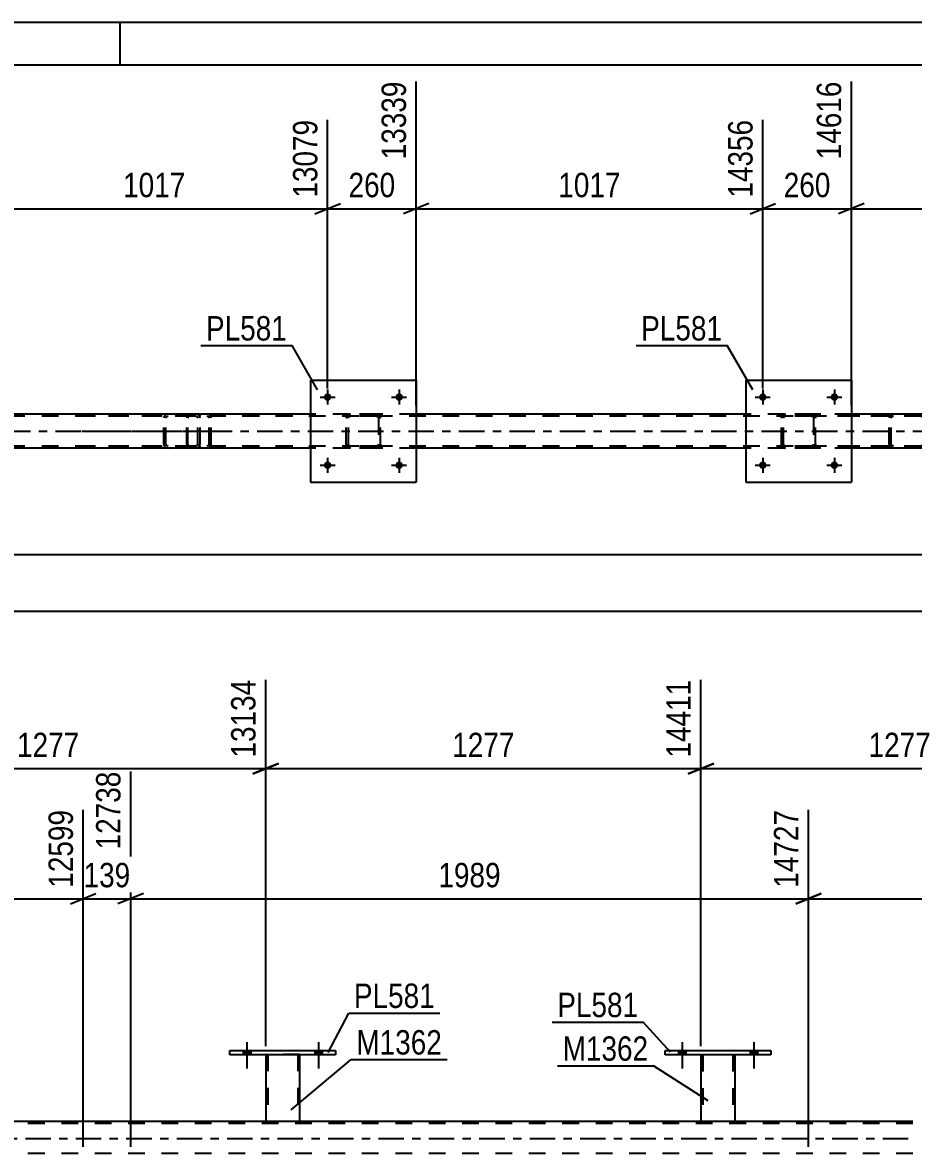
# Model space of a CAD drawing. Header units: millimetres. Extents: x 0 to 841, y 0 to 594.
# Drawn here: x 619.5 to 724.1, y 461.2 to 594 of the extents above; entities that cross this region are included whole.
import ezdxf

# ---------------------------------------------------------------- set-up
doc = ezdxf.new("R2010")
doc.units = ezdxf.units.MM
doc.linetypes.add('DXK_LINE_DOT2', pattern=[3.9198, 1.9599, -1.9599])
doc.linetypes.add('DXK_LINE_DOT3', pattern=[5.9187, 2.979, -0.9799, 0.9799, -0.9799])
doc.styles.add('Arial Narrow', font='ARIALN.TTF', dxfattribs={"height": 0.2})

# ---------------------------------------------------------------- blocks, each defined once
blk = doc.blocks.new('Unknown-318893469-1135')
at = {"color": 5, "linetype": 'Continuous'}
for p, q in [((841, 594), (0, 594)), ((631, 589), (631, 594)), ((836, 589), (5, 589))]:
    blk.add_line(p, q, dxfattribs=at)
blk = doc.blocks.new('Part-318893469-4776 - 4767')
at = {"color": 7, "linetype": 'DXK_LINE_DOT2'}
for p, q in [((638.84, 547.73), (638.82, 547.55)), ((638.82, 544.51), (638.82, 547.55)), ((638.9, 547.89), (638.84, 547.73)), ((638.99, 547.99), (638.9, 547.89)), ((638.95, 547.55), (638.97, 547.64)), ((638.95, 544.51), (638.95, 547.55)), ((638.97, 547.64), (638.99, 547.72)), ((639.09, 548.03), (638.99, 547.99)), ((638.99, 547.72), (639.04, 547.77)), ((639.04, 547.77), (639.09, 547.79)), ((651.25, 548.03), (639.09, 548.03)), ((651.25, 547.79), (639.09, 547.79)), ((640.37, 547.79), (640.37, 548.03)), ((641.37, 547.99), (641.18, 548.03)), ((641.18, 547.79), (641.28, 547.77)), ((641.28, 547.77), (641.36, 547.72)), ((641.36, 547.72), (641.41, 547.64)), ((641.41, 547.64), (641.43, 547.55)), ((641.43, 544.51), (641.43, 547.55)), ((641.65, 547.72), (641.65, 547.73)), ((641.68, 547.55), (641.65, 547.72)), ((641.68, 544.51), (641.68, 547.55)), ((638.82, 544.51), (638.84, 544.33)), ((638.97, 544.42), (638.95, 544.51)), ((638.99, 544.34), (638.97, 544.42)), ((641.41, 544.42), (641.36, 544.34)), ((641.43, 544.51), (641.41, 544.42)), ((641.65, 544.33), (641.67, 544.42)), ((641.67, 544.42), (641.68, 544.51)), ((638.84, 544.33), (638.9, 544.17)), ((638.9, 544.17), (638.99, 544.07)), ((639.04, 544.29), (638.99, 544.34)), ((638.99, 544.07), (639.09, 544.03)), ((639.09, 544.27), (639.04, 544.29)), ((651.25, 544.27), (639.09, 544.27)), ((651.25, 544.03), (639.09, 544.03)), ((640.37, 544.03), (640.37, 544.27)), ((641.28, 544.29), (641.18, 544.27)), ((641.18, 544.03), (641.37, 544.07)), ((641.36, 544.34), (641.28, 544.29))]:
    blk.add_line(p, q, dxfattribs=at)
for centre, start, end in [((641.2, 547.53), 23.8494, 68.8059), ((641.2, 544.52), 291.1941, 336.1506)]:
    blk.add_arc(centre, 0.492, start, end, dxfattribs=at)
blk = doc.blocks.new('Bolt-318893469-4908 - 4767')
at = {"linetype": 'Continuous'}
for points in [[(706.86, 542.03, -1), (705.98, 542.03, -1)], [(715.26, 542.03, -1), (714.38, 542.03, -1)]]:
    blk.add_hatch(color=1, dxfattribs=at).paths.add_polyline_path(points)
at = {"color": 1, "linetype": 'Continuous'}
for p, q in [((705.54, 542.03), (707.3, 542.03)), ((706.42, 542.91), (706.42, 541.15)), ((713.94, 542.03), (715.7, 542.03)), ((714.82, 542.91), (714.82, 541.15))]:
    blk.add_line(p, q, dxfattribs=at)
blk = doc.blocks.new('Bolt-318893469-4906 - 4767')
at = {"linetype": 'Continuous'}
for points in [[(655.78, 542.03, -1), (654.9, 542.03, -1)], [(664.18, 542.03, -1), (663.3, 542.03, -1)]]:
    blk.add_hatch(color=1, dxfattribs=at).paths.add_polyline_path(points)
at = {"color": 1, "linetype": 'Continuous'}
for p, q in [((654.46, 542.03), (656.22, 542.03)), ((655.34, 542.91), (655.34, 541.15)), ((662.86, 542.03), (664.62, 542.03)), ((663.74, 542.91), (663.74, 541.15))]:
    blk.add_line(p, q, dxfattribs=at)
blk = doc.blocks.new('Part-318893469-4852 - 4767')
at = {"color": 7, "linetype": 'DXK_LINE_DOT2'}
for p, q in [((657.58, 547.73), (657.54, 547.55)), ((657.54, 547.55), (657.55, 547.58)), ((657.54, 544.51), (657.54, 547.55)), ((657.55, 547.58), (657.58, 547.73)), ((657.78, 547.55), (657.8, 547.64)), ((657.78, 544.51), (657.78, 547.55)), ((657.8, 547.64), (657.85, 547.72)), ((657.84, 547.99), (658.02, 548.03)), ((658.02, 548.03), (657.84, 547.99)), ((657.85, 547.72), (657.93, 547.77)), ((657.93, 547.77), (658.02, 547.79)), ((661.06, 548.03), (658.02, 548.03)), ((661.06, 547.79), (658.02, 547.79)), ((661.06, 548.03), (661.24, 547.99)), ((661.24, 547.99), (661.06, 548.03)), ((661.06, 547.79), (661.15, 547.77)), ((661.15, 547.77), (661.23, 547.72)), ((661.23, 547.72), (661.28, 547.64)), ((661.28, 547.64), (661.3, 547.55)), ((661.3, 547.55), (661.3, 544.51)), ((661.5, 547.73), (661.53, 547.58)), ((661.54, 547.55), (661.5, 547.73)), ((661.53, 547.58), (661.54, 547.55)), ((661.54, 544.51), (661.54, 547.55)), ((657.58, 544.32), (657.54, 544.51)), ((657.54, 544.51), (657.58, 544.32)), ((657.8, 544.42), (657.78, 544.51)), ((657.85, 544.34), (657.8, 544.42)), ((661.28, 544.42), (661.23, 544.34)), ((661.3, 544.51), (661.28, 544.42)), ((661.54, 544.51), (661.5, 544.32)), ((661.5, 544.32), (661.54, 544.51)), ((658.02, 544.03), (657.84, 544.06)), ((657.84, 544.06), (658.02, 544.03)), ((657.93, 544.29), (657.85, 544.34)), ((658.02, 544.27), (657.93, 544.29)), ((661.06, 544.27), (658.02, 544.27)), ((661.06, 544.03), (658.02, 544.03)), ((661.15, 544.29), (661.06, 544.27)), ((661.24, 544.06), (661.06, 544.03)), ((661.06, 544.03), (661.24, 544.06)), ((661.23, 544.34), (661.15, 544.29))]:
    blk.add_line(p, q, dxfattribs=at)
at = {"color": 7, "linetype": 'DXK_LINE_DOT3'}
blk.add_line((659.54, 546.03), (659.54, 546.03), dxfattribs=at)
at = {"color": 7, "linetype": 'DXK_LINE_DOT2'}
for centre, start, end in [((658.02, 547.55), 112.5, 157.5), ((658.02, 547.55), 112.5, 157.5), ((661.06, 547.55), 22.5, 67.5), ((661.06, 547.55), 22.5, 67.5), ((658.02, 544.51), 202.5, 247.5), ((658.02, 544.51), 202.5, 247.5), ((661.06, 544.51), 292.5, 337.5), ((661.06, 544.51), 292.5, 337.5)]:
    blk.add_arc(centre, 0.48, start, end, dxfattribs=at)
blk = doc.blocks.new('Part-318893469-4789 - 4767')
at = {"color": 7, "linetype": 'DXK_LINE_DOT2'}
for p, q in [((639.86, 548.03), (624.87, 548.03)), ((639.86, 547.79), (624.87, 547.79)), ((636.15, 547.72), (636.11, 547.55)), ((636.11, 544.51), (636.11, 547.55)), ((636.15, 547.73), (636.15, 547.72)), ((636.37, 547.55), (636.38, 547.64)), ((636.37, 544.51), (636.37, 547.55)), ((636.38, 547.64), (636.44, 547.72)), ((636.62, 548.03), (636.43, 547.99)), ((636.44, 547.72), (636.52, 547.77)), ((636.52, 547.77), (636.62, 547.79)), ((640.05, 547.99), (639.86, 548.03)), ((639.86, 547.79), (639.95, 547.77)), ((639.95, 547.77), (640.04, 547.72)), ((640.04, 547.72), (640.09, 547.64)), ((640.09, 547.64), (640.11, 547.55)), ((640.11, 544.51), (640.11, 547.55)), ((640.33, 547.72), (640.33, 547.73)), ((640.37, 547.55), (640.33, 547.72)), ((640.37, 544.51), (640.37, 547.55)), ((636.11, 544.51), (636.13, 544.42)), ((636.13, 544.42), (636.15, 544.33)), ((636.38, 544.42), (636.37, 544.51)), ((636.44, 544.34), (636.38, 544.42)), ((640.09, 544.42), (640.04, 544.34)), ((640.11, 544.51), (640.09, 544.42)), ((640.33, 544.33), (640.35, 544.42)), ((640.35, 544.42), (640.37, 544.51)), ((639.86, 544.27), (624.87, 544.27)), ((639.86, 544.03), (624.87, 544.03)), ((636.43, 544.07), (636.62, 544.03)), ((636.52, 544.29), (636.44, 544.34)), ((636.62, 544.27), (636.52, 544.29)), ((639.95, 544.29), (639.86, 544.27)), ((639.86, 544.03), (640.05, 544.07)), ((640.04, 544.34), (639.95, 544.29))]:
    blk.add_line(p, q, dxfattribs=at)
at = {"color": 7, "linetype": 'DXK_LINE_DOT3'}
blk.add_line((626.48, 546.03), (641.66, 546.03), dxfattribs=at)
at = {"color": 7, "linetype": 'DXK_LINE_DOT2'}
for centre, start, end in [((636.6, 547.53), 110.7583, 155.68), ((639.88, 547.53), 24.32, 69.2417), ((636.6, 544.53), 204.32, 249.2417), ((639.88, 544.53), 290.7583, 335.68)]:
    blk.add_arc(centre, 0.496, start, end, dxfattribs=at)
blk = doc.blocks.new('Part-318893469-4796 - 4767')
at = {"color": 7, "linetype": 'DXK_LINE_DOT2'}
for p, q in [((724.99, 548.03), (710, 548.03)), ((724.99, 547.79), (710, 547.79)), ((721.28, 547.72), (721.24, 547.55)), ((721.24, 544.51), (721.24, 547.55)), ((721.28, 547.73), (721.28, 547.72)), ((721.5, 547.55), (721.52, 547.64)), ((721.5, 544.51), (721.5, 547.55)), ((721.52, 547.64), (721.57, 547.72)), ((721.75, 548.03), (721.56, 547.99)), ((721.57, 547.72), (721.66, 547.77)), ((721.66, 547.77), (721.75, 547.79)), ((725.19, 547.99), (724.99, 548.03)), ((724.99, 547.79), (725.09, 547.77)), ((725.09, 547.77), (725.17, 547.72)), ((725.17, 547.72), (725.23, 547.64)), ((725.23, 547.64), (725.25, 547.55)), ((725.25, 544.51), (725.25, 547.55)), ((725.46, 547.72), (725.46, 547.73)), ((725.5, 547.55), (725.46, 547.72)), ((725.5, 544.51), (725.5, 547.55)), ((721.24, 544.51), (721.26, 544.42)), ((721.26, 544.42), (721.28, 544.33)), ((721.52, 544.42), (721.5, 544.51)), ((721.57, 544.34), (721.52, 544.42)), ((725.23, 544.42), (725.17, 544.34)), ((725.25, 544.51), (725.23, 544.42)), ((725.46, 544.33), (725.48, 544.42)), ((725.48, 544.42), (725.5, 544.51)), ((724.99, 544.27), (710, 544.27)), ((724.99, 544.03), (710, 544.03)), ((721.56, 544.07), (721.75, 544.03)), ((721.66, 544.29), (721.57, 544.34)), ((721.75, 544.27), (721.66, 544.29)), ((725.09, 544.29), (724.99, 544.27)), ((724.99, 544.03), (725.19, 544.07)), ((725.17, 544.34), (725.09, 544.29))]:
    blk.add_line(p, q, dxfattribs=at)
for centre, start, end in [((721.74, 547.53), 110.7583, 155.68), ((725.01, 547.53), 24.32, 69.2417), ((721.74, 544.53), 204.32, 249.2417), ((725.01, 544.53), 290.7583, 335.68)]:
    blk.add_arc(centre, 0.496, start, end, dxfattribs=at)
blk = doc.blocks.new('Part-318893469-4863 - 4767')
at = {"color": 2, "linetype": 'Continuous'}
for p, q in [((704.42, 552.03), (704.42, 540.03)), ((704.42, 552.03), (716.82, 552.03)), ((716.82, 552.03), (716.82, 540.03)), ((704.42, 540.03), (716.82, 540.03))]:
    blk.add_line(p, q, dxfattribs=at)
blk = doc.blocks.new('Part-318893469-4857 - 4767')
at = {"color": 2, "linetype": 'Continuous'}
for p, q in [((653.34, 552.03), (653.34, 540.03)), ((653.34, 552.03), (665.74, 552.03)), ((665.74, 552.03), (665.74, 540.03)), ((653.34, 540.03), (665.74, 540.03))]:
    blk.add_line(p, q, dxfattribs=at)
blk = doc.blocks.new('Part-318893469-4858 - 4767')
at = {"color": 7, "linetype": 'DXK_LINE_DOT2'}
for p, q in [((708.66, 547.73), (708.62, 547.55)), ((708.62, 547.55), (708.63, 547.59)), ((708.62, 544.51), (708.62, 547.55)), ((708.63, 547.59), (708.66, 547.73)), ((708.86, 547.55), (708.88, 547.64)), ((708.86, 544.51), (708.86, 547.55)), ((708.88, 547.64), (708.93, 547.72)), ((708.92, 547.99), (709.1, 548.03)), ((709.1, 548.03), (708.92, 547.99)), ((708.93, 547.72), (709.01, 547.77)), ((709.01, 547.77), (709.1, 547.79)), ((712.14, 548.03), (709.1, 548.03)), ((712.14, 547.79), (709.1, 547.79)), ((712.14, 548.03), (712.32, 547.99)), ((712.32, 547.99), (712.14, 548.03)), ((712.14, 547.79), (712.23, 547.77)), ((712.23, 547.77), (712.31, 547.72)), ((712.31, 547.72), (712.36, 547.64)), ((712.36, 547.64), (712.38, 547.55)), ((712.38, 547.55), (712.38, 544.51)), ((712.58, 547.73), (712.61, 547.59)), ((712.62, 547.55), (712.58, 547.73)), ((712.61, 547.59), (712.62, 547.55)), ((712.62, 544.51), (712.62, 547.55)), ((708.66, 544.32), (708.62, 544.51)), ((708.62, 544.51), (708.66, 544.32)), ((708.88, 544.42), (708.86, 544.51)), ((708.93, 544.34), (708.88, 544.42)), ((712.36, 544.42), (712.31, 544.34)), ((712.38, 544.51), (712.36, 544.42)), ((712.62, 544.51), (712.58, 544.32)), ((712.58, 544.32), (712.62, 544.51)), ((709.1, 544.03), (708.92, 544.06)), ((708.92, 544.06), (709.1, 544.03)), ((709.01, 544.29), (708.93, 544.34)), ((709.1, 544.27), (709.01, 544.29)), ((712.14, 544.27), (709.1, 544.27)), ((712.14, 544.03), (709.1, 544.03)), ((712.23, 544.29), (712.14, 544.27)), ((712.32, 544.06), (712.14, 544.03)), ((712.14, 544.03), (712.32, 544.06)), ((712.31, 544.34), (712.23, 544.29))]:
    blk.add_line(p, q, dxfattribs=at)
at = {"color": 7, "linetype": 'DXK_LINE_DOT3'}
blk.add_line((710.62, 546.03), (710.62, 546.03), dxfattribs=at)
at = {"color": 7, "linetype": 'DXK_LINE_DOT2'}
for centre, start, end in [((709.1, 547.55), 112.5, 157.5), ((709.1, 547.55), 112.5, 157.5), ((712.14, 547.55), 22.5, 67.5), ((712.14, 547.55), 22.5, 67.5), ((709.1, 544.51), 202.5, 247.5), ((709.1, 544.51), 202.5, 247.5), ((712.14, 544.51), 292.5, 337.5), ((712.14, 544.51), 292.5, 337.5)]:
    blk.add_arc(centre, 0.48, start, end, dxfattribs=at)
blk = doc.blocks.new('Bolt-318893469-4907 - 4767')
at = {"linetype": 'Continuous'}
for points in [[(655.78, 550.03, -1), (654.9, 550.03, -1)], [(664.18, 550.03, -1), (663.3, 550.03, -1)]]:
    blk.add_hatch(color=1, dxfattribs=at).paths.add_polyline_path(points)
at = {"color": 1, "linetype": 'Continuous'}
for p, q in [((654.46, 550.03), (656.22, 550.03)), ((655.34, 550.91), (655.34, 549.15)), ((662.86, 550.03), (664.62, 550.03)), ((663.74, 550.91), (663.74, 549.15))]:
    blk.add_line(p, q, dxfattribs=at)
blk = doc.blocks.new('Bolt-318893469-4909 - 4767')
at = {"linetype": 'Continuous'}
for points in [[(706.86, 550.03, -1), (705.98, 550.03, -1)], [(715.26, 550.03, -1), (714.38, 550.03, -1)]]:
    blk.add_hatch(color=1, dxfattribs=at).paths.add_polyline_path(points)
at = {"color": 1, "linetype": 'Continuous'}
for p, q in [((705.54, 550.03), (707.3, 550.03)), ((706.42, 550.91), (706.42, 549.15)), ((713.94, 550.03), (715.7, 550.03)), ((714.82, 550.91), (714.82, 549.15))]:
    blk.add_line(p, q, dxfattribs=at)
blk = doc.blocks.new('Part-318893469-4945 - 4767')
at = {"color": 7, "linetype": 'DXK_LINE_DOT2'}
for p, q in [((733.5, 547.79), (132.16, 547.79)), ((665.74, 548.03), (653.34, 548.03)), ((716.82, 548.03), (704.42, 548.03)), ((733.5, 544.27), (132.16, 544.27)), ((665.74, 544.03), (653.34, 544.03)), ((716.82, 544.03), (704.42, 544.03))]:
    blk.add_line(p, q, dxfattribs=at)
at = {"color": 2, "linetype": 'Continuous'}
for p, q in [((653.34, 548.03), (614.66, 548.03)), ((704.42, 548.03), (665.74, 548.03)), ((733.5, 548.03), (716.82, 548.03)), ((653.34, 544.03), (614.66, 544.03)), ((704.42, 544.03), (665.74, 544.03)), ((733.5, 544.03), (716.82, 544.03))]:
    blk.add_line(p, q, dxfattribs=at)
at = {"color": 7, "linetype": 'DXK_LINE_DOT3'}
blk.add_line((132.16, 546.03), (733.5, 546.03), dxfattribs=at)
blk = doc.blocks.new('Part-318893469-3401 - 3250')
at = {"color": 2, "linetype": 'Continuous'}
for p, q in [((699.16, 472.81), (699.16, 464.98)), ((703.16, 464.98), (703.16, 472.81)), ((703.16, 464.97), (699.17, 464.97))]:
    blk.add_line(p, q, dxfattribs=at)
at = {"color": 7, "linetype": 'DXK_LINE_DOT2'}
for p, q in [((703.16, 472.81), (699.16, 472.81)), ((699.16, 472.81), (699.16, 472.81)), ((699.16, 472.81), (699.16, 472.81)), ((699.4, 472.81), (699.4, 464.97)), ((702.92, 472.81), (702.92, 464.97)), ((703.16, 472.81), (703.16, 472.81)), ((703.16, 472.81), (703.16, 472.81)), ((699.16, 464.98), (699.16, 464.97)), ((699.16, 464.97), (699.17, 464.97)), ((699.17, 464.97), (699.16, 464.97)), ((702.87, 464.97), (702.91, 464.97)), ((702.87, 464.97), (702.91, 464.97)), ((702.91, 464.97), (702.92, 464.97)), ((702.91, 464.97), (702.92, 464.97)), ((703.16, 464.97), (703.13, 464.97)), ((703.16, 464.97), (703.16, 464.98)), ((703.16, 464.97), (703.16, 464.98)), ((703.16, 464.97), (703.16, 464.97))]:
    blk.add_line(p, q, dxfattribs=at)
blk = doc.blocks.new('Part-318893469-3296 - 3250')
at = {"color": 7, "linetype": 'DXK_LINE_DOT2'}
for p, q in [((652.08, 472.82), (648.08, 472.82)), ((648.08, 472.82), (648.08, 472.81)), ((648.08, 472.82), (648.08, 472.81)), ((648.32, 472.82), (648.32, 464.98)), ((651.84, 472.82), (651.84, 464.98)), ((652.08, 472.81), (652.08, 472.82)), ((652.08, 472.82), (652.08, 472.81)), ((648.08, 464.98), (648.08, 464.98)), ((648.08, 464.98), (648.09, 464.98)), ((648.09, 464.98), (648.08, 464.98)), ((651.79, 464.98), (651.83, 464.98)), ((651.79, 464.98), (651.83, 464.98)), ((651.83, 464.98), (651.84, 464.98)), ((651.83, 464.98), (651.84, 464.98)), ((652.08, 464.98), (652.05, 464.98)), ((652.08, 464.98), (652.08, 464.98)), ((652.08, 464.98), (652.08, 464.98)), ((652.08, 464.98), (652.08, 464.98))]:
    blk.add_line(p, q, dxfattribs=at)
at = {"color": 2, "linetype": 'Continuous'}
for p, q in [((648.08, 472.81), (648.08, 464.98)), ((652.08, 464.98), (652.08, 472.81)), ((652.08, 464.98), (648.09, 464.98))]:
    blk.add_line(p, q, dxfattribs=at)
blk = doc.blocks.new('Bolt-318893469-3298 - 3250')
at = {"linetype": 'Continuous'}
for points in [[(645.44, 472.81), (646.32, 472.81), (646.32, 473.29), (645.44, 473.29)], [(653.84, 472.81), (654.72, 472.81), (654.72, 473.29), (653.84, 473.29)]]:
    blk.add_hatch(color=1, dxfattribs=at).paths.add_polyline_path(points)
at = {"color": 1, "linetype": 'Continuous'}
for p, q in [((645.88, 474.29), (645.88, 471.17)), ((654.28, 474.29), (654.28, 471.17)), ((645.44, 473.29), (645.44, 472.81)), ((646.32, 473.29), (646.32, 472.81)), ((653.84, 473.29), (653.84, 472.81)), ((654.72, 473.29), (654.72, 472.81))]:
    blk.add_line(p, q, dxfattribs=at)
blk = doc.blocks.new('Bolt-318893469-3299 - 3250')
at = {"linetype": 'Continuous'}
for points in [[(645.44, 472.81), (646.32, 472.81), (646.32, 473.29), (645.44, 473.29)], [(653.84, 472.81), (654.72, 472.81), (654.72, 473.29), (653.84, 473.29)]]:
    blk.add_hatch(color=1, dxfattribs=at).paths.add_polyline_path(points)
at = {"color": 1, "linetype": 'Continuous'}
for p, q in [((645.88, 474.29), (645.88, 471.17)), ((654.28, 474.29), (654.28, 471.17)), ((645.44, 473.29), (645.44, 472.81)), ((646.32, 473.29), (646.32, 472.81)), ((653.84, 473.29), (653.84, 472.81)), ((654.72, 473.29), (654.72, 472.81))]:
    blk.add_line(p, q, dxfattribs=at)
blk = doc.blocks.new('Bolt-318893469-3428 - 3250')
at = {"linetype": 'Continuous'}
for points in [[(696.52, 472.81), (697.4, 472.81), (697.4, 473.29), (696.52, 473.29)], [(704.92, 472.81), (705.8, 472.81), (705.8, 473.29), (704.92, 473.29)]]:
    blk.add_hatch(color=1, dxfattribs=at).paths.add_polyline_path(points)
at = {"color": 1, "linetype": 'Continuous'}
for p, q in [((696.96, 474.29), (696.96, 471.17)), ((705.36, 474.29), (705.36, 471.17)), ((696.52, 473.29), (696.52, 472.81)), ((697.4, 473.29), (697.4, 472.81)), ((704.92, 473.29), (704.92, 472.81)), ((705.8, 473.29), (705.8, 472.81))]:
    blk.add_line(p, q, dxfattribs=at)
blk = doc.blocks.new('Bolt-318893469-3427 - 3250')
at = {"linetype": 'Continuous'}
for points in [[(696.52, 472.81), (697.4, 472.81), (697.4, 473.29), (696.52, 473.29)], [(704.92, 472.81), (705.8, 472.81), (705.8, 473.29), (704.92, 473.29)]]:
    blk.add_hatch(color=1, dxfattribs=at).paths.add_polyline_path(points)
at = {"color": 1, "linetype": 'Continuous'}
for p, q in [((696.96, 474.29), (696.96, 471.17)), ((705.36, 474.29), (705.36, 471.17)), ((696.52, 473.29), (696.52, 472.81)), ((697.4, 473.29), (697.4, 472.81)), ((704.92, 473.29), (704.92, 472.81)), ((705.8, 473.29), (705.8, 472.81))]:
    blk.add_line(p, q, dxfattribs=at)
blk = doc.blocks.new('Part-318893469-3406 - 3250')
at = {"color": 2, "linetype": 'Continuous'}
for p, q in [((694.96, 473.29), (707.36, 473.29)), ((694.96, 472.81), (694.96, 473.29)), ((707.36, 472.81), (694.96, 472.81)), ((707.36, 473.29), (707.36, 472.81))]:
    blk.add_line(p, q, dxfattribs=at)
blk = doc.blocks.new('Part-318893469-3474 - 3250')
at = {"color": 2, "linetype": 'Continuous'}
for p, q in [((643.88, 473.29), (656.28, 473.29)), ((643.88, 472.81), (643.88, 473.29)), ((656.28, 472.81), (643.88, 472.81)), ((656.28, 473.29), (656.28, 472.81))]:
    blk.add_line(p, q, dxfattribs=at)
blk = doc.blocks.new('Part-318893469-3659 - 3250')
at = {"color": 7, "linetype": 'DXK_LINE_DOT2'}
for p, q in [((724.05, 464.74), (122.71, 464.74)), ((652.08, 464.98), (648.08, 464.98)), ((703.16, 464.98), (699.16, 464.98)), ((724.05, 461.22), (122.71, 461.22))]:
    blk.add_line(p, q, dxfattribs=at)
at = {"color": 2, "linetype": 'Continuous'}
for p, q in [((648.08, 464.98), (601, 464.98)), ((699.16, 464.98), (652.08, 464.98)), ((724.05, 464.98), (703.16, 464.98))]:
    blk.add_line(p, q, dxfattribs=at)
at = {"color": 7, "linetype": 'DXK_LINE_DOT3'}
blk.add_line((122.71, 462.98), (724.05, 462.98), dxfattribs=at)
blk = doc.blocks.new('StraightDimension-318893469-9028 - 4767')
at = {"color": 7, "linetype": 'Continuous'}
for p, q in [((716.82, 549.03), (716.82, 587.09)), ((706.42, 551.03), (706.42, 582.59)), ((704.92, 571.55), (707.92, 572.75)), ((718.32, 572.75), (715.32, 571.55)), ((706.42, 572.15), (716.82, 572.15))]:
    blk.add_line(p, q, dxfattribs=at)
at = {"color": 0}
blk.add_wipeout([(714.96, 572.9), (714.96, 577.1), (708.28, 577.1), (708.28, 572.9)], dxfattribs=at)
at = {"color": 3, "style": 'Arial Narrow'}
blk.add_text('260', height=2.863, dxfattribs=at).set_placement((708.88, 573.5))
at = {"color": 0, "linetype": 'Continuous'}
blk.add_wipeout([(716.22, 587.69), (712.02, 587.69), (712.02, 577.35), (716.22, 577.35)], dxfattribs=at)
at = {"color": 3, "linetype": 'Continuous', "style": 'Arial Narrow'}
blk.add_text('14616', height=2.863, rotation=90.0002, dxfattribs=at).set_placement((715.62, 577.95))
blk = doc.blocks.new('StraightDimension-318893469-8357 - 4767')
at = {"color": 7, "linetype": 'Continuous'}
blk.add_line((132.16, 531.55), (770.62, 531.55), dxfattribs=at)
blk = doc.blocks.new('StraightDimension-318893469-9027 - 4767')
at = {"color": 7, "linetype": 'Continuous'}
for p, q in [((716.82, 549.03), (716.82, 587.09)), ((743.6, 551.03), (743.6, 582.59)), ((718.32, 572.75), (715.32, 571.55)), ((742.1, 571.55), (745.1, 572.75)), ((716.82, 572.15), (743.6, 572.15))]:
    blk.add_line(p, q, dxfattribs=at)
at = {"color": 0}
blk.add_wipeout([(734.47, 572.9), (734.47, 577.1), (725.95, 577.1), (725.95, 572.9)], dxfattribs=at)
at = {"color": 3, "style": 'Arial Narrow'}
blk.add_text('1017', height=2.863, dxfattribs=at).set_placement((726.55, 573.5))
at = {"color": 0, "linetype": 'Continuous'}
blk.add_wipeout([(743, 583.19), (738.8, 583.19), (738.8, 572.85), (743, 572.85)], dxfattribs=at)
at = {"color": 3, "linetype": 'Continuous', "style": 'Arial Narrow'}
blk.add_text('15633', height=2.863, rotation=90.0002, dxfattribs=at).set_placement((742.4, 573.45))
blk = doc.blocks.new('StraightDimension-318893469-5585 - 4767')
at = {"color": 7, "linetype": 'Continuous'}
blk.add_line((131.52, 524.91), (771.26, 524.91), dxfattribs=at)
blk = doc.blocks.new('StraightDimension-318893469-9029 - 4767')
at = {"color": 7, "linetype": 'Continuous'}
for p, q in [((665.74, 549.03), (665.74, 587.09)), ((706.42, 551.03), (706.42, 582.59)), ((667.24, 572.75), (664.24, 571.55)), ((704.92, 571.55), (707.92, 572.75)), ((665.74, 572.15), (706.42, 572.15))]:
    blk.add_line(p, q, dxfattribs=at)
at = {"color": 0}
blk.add_wipeout([(690.34, 572.9), (690.34, 577.1), (681.82, 577.1), (681.82, 572.9)], dxfattribs=at)
at = {"color": 3, "style": 'Arial Narrow'}
blk.add_text('1017', height=2.863, dxfattribs=at).set_placement((682.42, 573.5))
at = {"color": 0, "linetype": 'Continuous'}
blk.add_wipeout([(705.82, 583.19), (701.62, 583.19), (701.62, 572.85), (705.82, 572.85)], dxfattribs=at)
at = {"color": 3, "linetype": 'Continuous', "style": 'Arial Narrow'}
blk.add_text('14356', height=2.863, rotation=90.0002, dxfattribs=at).set_placement((705.22, 573.45))
blk = doc.blocks.new('StraightDimension-318893469-9030 - 4767')
at = {"color": 7, "linetype": 'Continuous'}
for p, q in [((665.74, 549.03), (665.74, 587.09)), ((655.34, 551.03), (655.34, 582.59)), ((653.84, 571.55), (656.84, 572.75)), ((667.24, 572.75), (664.24, 571.55)), ((655.34, 572.15), (665.74, 572.15))]:
    blk.add_line(p, q, dxfattribs=at)
at = {"color": 0}
blk.add_wipeout([(663.88, 572.9), (663.88, 577.1), (657.2, 577.1), (657.2, 572.9)], dxfattribs=at)
at = {"color": 3, "style": 'Arial Narrow'}
blk.add_text('260', height=2.863, dxfattribs=at).set_placement((657.8, 573.5))
at = {"color": 0, "linetype": 'Continuous'}
blk.add_wipeout([(665.14, 587.69), (660.94, 587.69), (660.94, 577.35), (665.14, 577.35)], dxfattribs=at)
at = {"color": 3, "linetype": 'Continuous', "style": 'Arial Narrow'}
blk.add_text('13339', height=2.863, rotation=90.0002, dxfattribs=at).set_placement((664.54, 577.95))
blk = doc.blocks.new('StraightDimension-318893469-9031 - 4767')
at = {"color": 7, "linetype": 'Continuous'}
for p, q in [((614.66, 549.03), (614.66, 587.09)), ((655.34, 551.03), (655.34, 582.59)), ((616.16, 572.75), (613.16, 571.55)), ((653.84, 571.55), (656.84, 572.75)), ((614.66, 572.15), (655.34, 572.15))]:
    blk.add_line(p, q, dxfattribs=at)
at = {"color": 0}
blk.add_wipeout([(639.26, 572.9), (639.26, 577.1), (630.74, 577.1), (630.74, 572.9)], dxfattribs=at)
at = {"color": 3, "style": 'Arial Narrow'}
blk.add_text('1017', height=2.863, dxfattribs=at).set_placement((631.34, 573.5))
at = {"color": 0, "linetype": 'Continuous'}
blk.add_wipeout([(654.74, 583.19), (650.54, 583.19), (650.54, 572.85), (654.74, 572.85)], dxfattribs=at)
at = {"color": 3, "linetype": 'Continuous', "style": 'Arial Narrow'}
blk.add_text('13079', height=2.863, rotation=90.0002, dxfattribs=at).set_placement((654.14, 573.45))
blk = doc.blocks.new('StraightDimension-318893469-3714 - 3250')
at = {"color": 7, "linetype": 'Continuous'}
for p, q in [((711.79, 461.98), (711.79, 501.56)), ((770.62, 465.98), (770.62, 501.56)), ((713.29, 491.72), (710.29, 490.52)), ((769.12, 490.52), (772.12, 491.72)), ((711.79, 491.12), (770.62, 491.12))]:
    blk.add_line(p, q, dxfattribs=at)
at = {"color": 0}
blk.add_wipeout([(745.46, 491.87), (745.46, 496.07), (736.95, 496.07), (736.95, 491.87)], dxfattribs=at)
at = {"color": 3, "style": 'Arial Narrow'}
blk.add_text('1780', height=2.863, dxfattribs=at).set_placement((737.55, 492.47))
at = {"color": 0, "linetype": 'Continuous'}
blk.add_wipeout([(770.02, 502.16), (765.82, 502.16), (765.82, 491.82), (770.02, 491.82)], dxfattribs=at)
at = {"color": 3, "linetype": 'Continuous', "style": 'Arial Narrow'}
blk.add_text('16507', height=2.863, rotation=90.0002, dxfattribs=at).set_placement((769.42, 492.42))
blk = doc.blocks.new('StraightDimension-318893469-7920 - 3250')
at = {"color": 7, "linetype": 'Continuous'}
for p, q in [((699.16, 473.81), (699.16, 516.84)), ((745.8, 473.81), (745.8, 516.84)), ((700.66, 507), (697.66, 505.8)), ((699.16, 506.4), (745.8, 506.4)), ((744.3, 505.8), (747.3, 507))]:
    blk.add_line(p, q, dxfattribs=at)
at = {"color": 0}
blk.add_wipeout([(726.74, 507.15), (726.74, 511.35), (718.23, 511.35), (718.23, 507.15)], dxfattribs=at)
at = {"color": 3, "style": 'Arial Narrow'}
blk.add_text('1277', height=2.863, dxfattribs=at).set_placement((718.83, 507.75))
at = {"color": 0, "linetype": 'Continuous'}
blk.add_wipeout([(745.2, 517.44), (741, 517.44), (741, 507.1), (745.2, 507.1)], dxfattribs=at)
at = {"color": 3, "linetype": 'Continuous', "style": 'Arial Narrow'}
blk.add_text('15688', height=2.863, rotation=90.0002, dxfattribs=at).set_placement((744.6, 507.7))
blk = doc.blocks.new('StraightDimension-318893469-3726 - 3250')
at = {"color": 7, "linetype": 'Continuous'}
for p, q in [((632.23, 461.98), (632.23, 506.06)), ((711.79, 461.98), (711.79, 501.56)), ((633.73, 491.72), (630.73, 490.52)), ((710.29, 490.52), (713.29, 491.72)), ((632.23, 491.12), (711.79, 491.12))]:
    blk.add_line(p, q, dxfattribs=at)
at = {"color": 0}
blk.add_wipeout([(676.26, 491.87), (676.26, 496.07), (667.75, 496.07), (667.75, 491.87)], dxfattribs=at)
at = {"color": 3, "style": 'Arial Narrow'}
blk.add_text('1989', height=2.863, dxfattribs=at).set_placement((668.35, 492.47))
at = {"color": 0, "linetype": 'Continuous'}
blk.add_wipeout([(711.19, 502.16), (706.99, 502.16), (706.99, 491.82), (711.19, 491.82)], dxfattribs=at)
at = {"color": 3, "linetype": 'Continuous', "style": 'Arial Narrow'}
blk.add_text('14727', height=2.863, rotation=90.0002, dxfattribs=at).set_placement((710.59, 492.42))
blk = doc.blocks.new('StraightDimension-318893469-3746 - 3250')
at = {"color": 7, "linetype": 'Continuous'}
for p, q in [((632.23, 461.98), (632.23, 506.06)), ((626.65, 461.98), (626.65, 501.56)), ((625.15, 490.52), (628.15, 491.72)), ((633.73, 491.72), (630.73, 490.52)), ((626.65, 491.12), (632.23, 491.12))]:
    blk.add_line(p, q, dxfattribs=at)
at = {"color": 0}
blk.add_wipeout([(632.78, 491.87), (632.78, 496.07), (626.1, 496.07), (626.1, 491.87)], dxfattribs=at)
at = {"color": 3, "style": 'Arial Narrow'}
blk.add_text('139', height=2.863, dxfattribs=at).set_placement((626.7, 492.47))
at = {"color": 0, "linetype": 'Continuous'}
blk.add_wipeout([(631.63, 506.66), (627.43, 506.66), (627.43, 496.32), (631.63, 496.32)], dxfattribs=at)
at = {"color": 3, "linetype": 'Continuous', "style": 'Arial Narrow'}
blk.add_text('12738', height=2.863, rotation=90.0002, dxfattribs=at).set_placement((631.03, 496.92))
blk = doc.blocks.new('StraightDimension-318893469-3765 - 3250')
at = {"color": 7, "linetype": 'Continuous'}
for p, q in [((547.09, 461.98), (547.09, 506.06)), ((626.65, 461.98), (626.65, 501.56)), ((548.59, 491.72), (545.59, 490.52)), ((625.15, 490.52), (628.15, 491.72)), ((547.09, 491.12), (626.65, 491.12))]:
    blk.add_line(p, q, dxfattribs=at)
at = {"color": 0}
blk.add_wipeout([(591.13, 491.87), (591.13, 496.07), (582.62, 496.07), (582.62, 491.87)], dxfattribs=at)
at = {"color": 3, "style": 'Arial Narrow'}
blk.add_text('1989', height=2.863, dxfattribs=at).set_placement((583.22, 492.47))
at = {"color": 0, "linetype": 'Continuous'}
blk.add_wipeout([(626.05, 502.16), (621.85, 502.16), (621.85, 491.82), (626.05, 491.82)], dxfattribs=at)
at = {"color": 3, "linetype": 'Continuous', "style": 'Arial Narrow'}
blk.add_text('12599', height=2.863, rotation=90.0002, dxfattribs=at).set_placement((625.45, 492.42))
blk = doc.blocks.new('StraightDimension-318893469-7921 - 3250')
at = {"color": 7, "linetype": 'Continuous'}
for p, q in [((648.08, 473.82), (648.08, 516.84)), ((699.16, 473.81), (699.16, 516.84)), ((649.58, 507), (646.58, 505.8)), ((648.08, 506.4), (699.16, 506.4)), ((697.66, 505.8), (700.66, 507))]:
    blk.add_line(p, q, dxfattribs=at)
at = {"color": 0}
blk.add_wipeout([(677.88, 507.15), (677.88, 511.35), (669.37, 511.35), (669.37, 507.15)], dxfattribs=at)
at = {"color": 3, "style": 'Arial Narrow'}
blk.add_text('1277', height=2.863, dxfattribs=at).set_placement((669.97, 507.75))
at = {"color": 0, "linetype": 'Continuous'}
blk.add_wipeout([(698.56, 517.44), (694.36, 517.44), (694.36, 507.1), (698.56, 507.1)], dxfattribs=at)
at = {"color": 3, "linetype": 'Continuous', "style": 'Arial Narrow'}
blk.add_text('14411', height=2.863, rotation=90.0002, dxfattribs=at).set_placement((697.96, 507.7))
blk = doc.blocks.new('StraightDimension-318893469-7922 - 3250')
at = {"color": 7, "linetype": 'Continuous'}
for p, q in [((597, 473.82), (597, 516.84)), ((648.08, 473.82), (648.08, 516.84)), ((598.5, 507), (595.5, 505.8)), ((597, 506.4), (648.08, 506.4)), ((646.58, 505.8), (649.58, 507))]:
    blk.add_line(p, q, dxfattribs=at)
at = {"color": 0}
blk.add_wipeout([(626.8, 507.15), (626.8, 511.35), (618.29, 511.35), (618.29, 507.15)], dxfattribs=at)
at = {"color": 3, "style": 'Arial Narrow'}
blk.add_text('1277', height=2.863, dxfattribs=at).set_placement((618.89, 507.75))
at = {"color": 0, "linetype": 'Continuous'}
blk.add_wipeout([(647.48, 517.44), (643.28, 517.44), (643.28, 507.1), (647.48, 507.1)], dxfattribs=at)
at = {"color": 3, "linetype": 'Continuous', "style": 'Arial Narrow'}
blk.add_text('13134', height=2.863, rotation=90.0002, dxfattribs=at).set_placement((646.88, 507.7))
blk = doc.blocks.new('Mark-318893469-4853 - 4767')
at = {"color": 0}
blk.add_wipeout([(650.57, 556.67), (650.57, 559.67), (641.07, 559.67), (641.07, 556.67)], dxfattribs=at)
blk.add_wipeout([(650.57, 556.67), (650.57, 559.67), (641.07, 559.67), (641.07, 556.67)], dxfattribs=at)
at = {"color": 30, "linetype": 'Continuous'}
for p in [(640.47, 556.07), (654.17, 550.88)]:
    blk.add_line(p, (651.17, 556.07), dxfattribs=at)
at = {"color": 3, "style": 'Arial Narrow'}
blk.add_text('PL581', height=2.863, dxfattribs=at).set_placement((641.07, 556.67))
blk = doc.blocks.new('Mark-318893469-4859 - 4767')
at = {"color": 0}
blk.add_wipeout([(701.65, 556.67), (701.65, 559.67), (692.15, 559.67), (692.15, 556.67)], dxfattribs=at)
blk.add_wipeout([(701.65, 556.67), (701.65, 559.67), (692.15, 559.67), (692.15, 556.67)], dxfattribs=at)
at = {"color": 30, "linetype": 'Continuous'}
for p in [(691.55, 556.07), (705.25, 550.88)]:
    blk.add_line(p, (702.25, 556.07), dxfattribs=at)
at = {"color": 3, "style": 'Arial Narrow'}
blk.add_text('PL581', height=2.863, dxfattribs=at).set_placement((692.15, 556.67))
blk = doc.blocks.new('Mark-318893469-3397 - 3250')
at = {"color": 0}
blk.add_wipeout([(692.99, 472.1), (692.99, 475.1), (682.93, 475.1), (682.93, 472.1)], dxfattribs=at)
blk.add_wipeout([(692.99, 472.1), (692.99, 475.1), (682.93, 475.1), (682.93, 472.1)], dxfattribs=at)
at = {"color": 30, "linetype": 'Continuous'}
for p in [(682.33, 471.5), (700.02, 467.38)]:
    blk.add_line(p, (693.59, 471.5), dxfattribs=at)
at = {"color": 3, "style": 'Arial Narrow'}
blk.add_text('M1362', height=2.863, dxfattribs=at).set_placement((682.93, 472.1))
blk = doc.blocks.new('Mark-318893469-3402 - 3250')
at = {"color": 0}
blk.add_wipeout([(691.8, 477.22), (691.8, 480.22), (682.3, 480.22), (682.3, 477.22)], dxfattribs=at)
blk.add_wipeout([(691.8, 477.22), (691.8, 480.22), (682.3, 480.22), (682.3, 477.22)], dxfattribs=at)
at = {"color": 30, "linetype": 'Continuous'}
for p in [(681.7, 476.62), (695.59, 473.1)]:
    blk.add_line(p, (692.4, 476.62), dxfattribs=at)
at = {"color": 3, "style": 'Arial Narrow'}
blk.add_text('PL581', height=2.863, dxfattribs=at).set_placement((682.3, 477.22))
blk = doc.blocks.new('Mark-318893469-3292 - 3250')
at = {"color": 0}
blk.add_wipeout([(668.77, 472.83), (668.77, 475.83), (658.72, 475.83), (658.72, 472.83)], dxfattribs=at)
blk.add_wipeout([(668.77, 472.83), (668.77, 475.83), (658.72, 475.83), (658.72, 472.83)], dxfattribs=at)
at = {"color": 30, "linetype": 'Continuous'}
for p, q in [((651.05, 466.32), (658.12, 472.23)), ((658.12, 472.23), (669.37, 472.23))]:
    blk.add_line(p, q, dxfattribs=at)
at = {"color": 3, "style": 'Arial Narrow'}
blk.add_text('M1362', height=2.863, dxfattribs=at).set_placement((658.72, 472.83))
blk = doc.blocks.new('Mark-318893469-3470 - 3250')
at = {"color": 0}
blk.add_wipeout([(667.93, 478.3), (667.93, 481.3), (658.43, 481.3), (658.43, 478.3)], dxfattribs=at)
blk.add_wipeout([(667.93, 478.3), (667.93, 481.3), (658.43, 481.3), (658.43, 478.3)], dxfattribs=at)
at = {"color": 30, "linetype": 'Continuous'}
for p, q in [((655.42, 473.06), (657.83, 477.7)), ((657.83, 477.7), (668.53, 477.7))]:
    blk.add_line(p, q, dxfattribs=at)
at = {"color": 3, "style": 'Arial Narrow'}
blk.add_text('PL581', height=2.863, dxfattribs=at).set_placement((658.43, 478.3))

msp = doc.modelspace()

# ---------------------------------------------------------------- block references
for name in ['Unknown-318893469-1135', 'Part-318893469-4857 - 4767', 'Part-318893469-4863 - 4767', 'Part-318893469-4945 - 4767', 'Bolt-318893469-4907 - 4767', 'Bolt-318893469-4909 - 4767', 'Part-318893469-4789 - 4767', 'Part-318893469-4776 - 4767', 'Part-318893469-4852 - 4767', 'Part-318893469-4858 - 4767', 'Part-318893469-4796 - 4767', 'Bolt-318893469-4906 - 4767', 'Bolt-318893469-4908 - 4767', 'Bolt-318893469-3298 - 3250', 'Bolt-318893469-3299 - 3250', 'Bolt-318893469-3428 - 3250', 'Bolt-318893469-3427 - 3250', 'Part-318893469-3474 - 3250', 'Part-318893469-3296 - 3250', 'Part-318893469-3406 - 3250', 'Part-318893469-3401 - 3250', 'Part-318893469-3659 - 3250']:
    msp.add_blockref(name, (0, 0))

# ---------------------------------------------------------------- next in the draw order: block references
for name in ['StraightDimension-318893469-9028 - 4767', 'StraightDimension-318893469-8357 - 4767', 'StraightDimension-318893469-3714 - 3250']:
    msp.add_blockref(name, (0, 0))

# ---------------------------------------------------------------- next in the draw order: block references
for name in ['StraightDimension-318893469-9029 - 4767', 'StraightDimension-318893469-9027 - 4767', 'StraightDimension-318893469-5585 - 4767', 'StraightDimension-318893469-7920 - 3250']:
    msp.add_blockref(name, (0, 0))

# ---------------------------------------------------------------- next in the draw order: block references
for name in ['StraightDimension-318893469-9030 - 4767', 'Mark-318893469-4859 - 4767', 'StraightDimension-318893469-3726 - 3250']:
    msp.add_blockref(name, (0, 0))

# ---------------------------------------------------------------- next in the draw order: block references
for name in ['StraightDimension-318893469-9031 - 4767', 'StraightDimension-318893469-7921 - 3250', 'StraightDimension-318893469-3746 - 3250']:
    msp.add_blockref(name, (0, 0))

# ---------------------------------------------------------------- next in the draw order: block references
for name in ['Mark-318893469-4853 - 4767', 'StraightDimension-318893469-3765 - 3250', 'Mark-318893469-3292 - 3250', 'Mark-318893469-3397 - 3250']:
    msp.add_blockref(name, (0, 0))

# ---------------------------------------------------------------- next in the draw order: block references
for name in ['StraightDimension-318893469-7922 - 3250', 'Mark-318893469-3470 - 3250', 'Mark-318893469-3402 - 3250']:
    msp.add_blockref(name, (0, 0))

doc.saveas('drawing.dxf')
